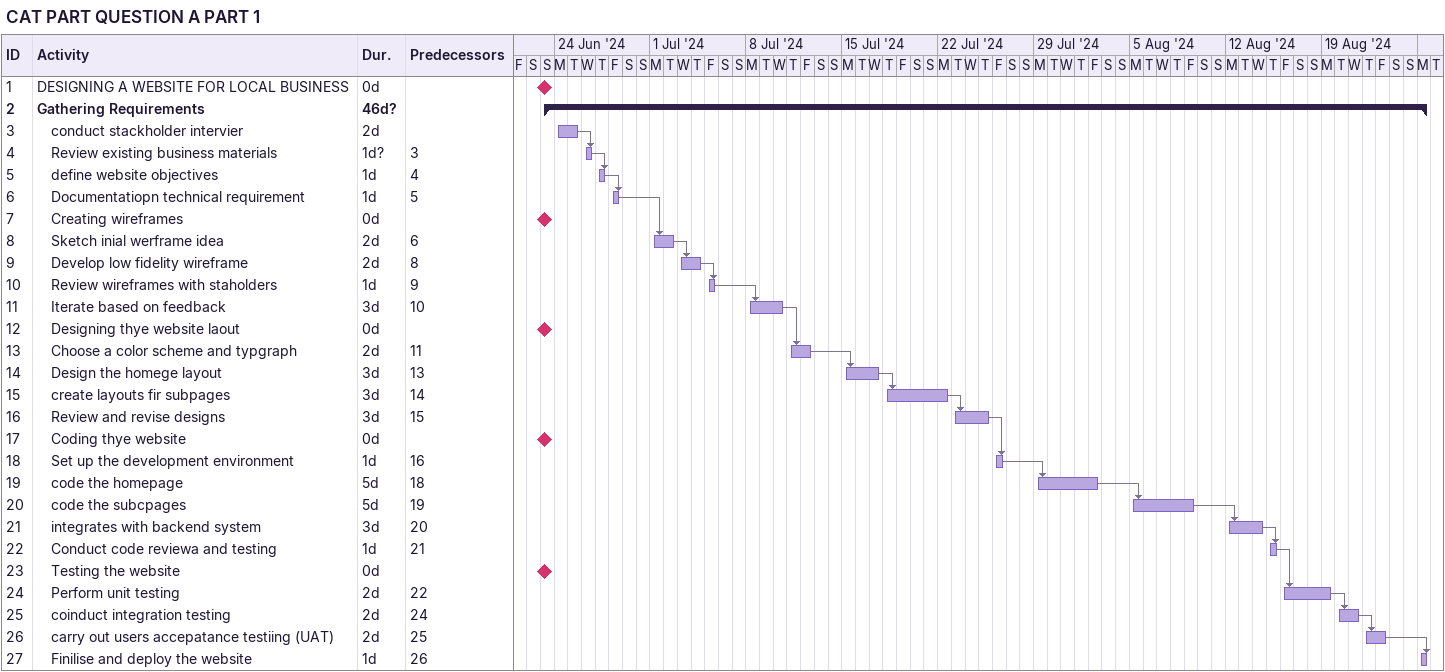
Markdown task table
CAT PART QUESTION A PART 1

| ID | Level | Task | Duration | Start | Finish | Predecessors |
|---|---|---|---|---|---|---|
| 1 | 1 | DESIGNING A WEBSITE FOR LOCAL BUSINESS | 0d | 2024-06-23 | 2024-06-23 |  |
| 2 | 1 | **Gathering Requirements** | 46d? | 2024-06-23 | 2024-08-26 |  |
| 3 | 2 | conduct stackholder intervier | 2d | 2024-06-24 | 2024-06-25 |  |
| 4 | 2 | Review existing business materials | 1d? | 2024-06-26 | 2024-06-26 | 3 |
| 5 | 2 | define website objectives | 1d | 2024-06-27 | 2024-06-27 | 4 |
| 6 | 2 | Documentatiopn technical requirement | 1d | 2024-06-28 | 2024-06-28 | 5 |
| 7 | 2 | Creating wireframes | 0d | 2024-06-23 | 2024-06-23 |  |
| 8 | 2 | Sketch inial werframe idea | 2d | 2024-07-01 | 2024-07-02 | 6 |
| 9 | 2 | Develop low fidelity wireframe | 2d | 2024-07-03 | 2024-07-04 | 8 |
| 10 | 2 | Review wireframes with staholders | 1d | 2024-07-05 | 2024-07-05 | 9 |
| 11 | 2 | Iterate based on feedback | 3d | 2024-07-08 | 2024-07-10 | 10 |
| 12 | 2 | Designing thye website laout | 0d | 2024-06-23 | 2024-06-23 |  |
| 13 | 2 | Choose a color scheme and typgraph | 2d | 2024-07-11 | 2024-07-12 | 11 |
| 14 | 2 | Design the homege layout | 3d | 2024-07-15 | 2024-07-17 | 13 |
| 15 | 2 | create layouts fir subpages | 3d | 2024-07-18 | 2024-07-22 | 14 |
| 16 | 2 | Review and revise designs | 3d | 2024-07-23 | 2024-07-25 | 15 |
| 17 | 2 | Coding thye website | 0d | 2024-06-23 | 2024-06-23 |  |
| 18 | 2 | Set up the development environment | 1d | 2024-07-26 | 2024-07-26 | 16 |
| 19 | 2 | code the homepage | 5d | 2024-07-29 | 2024-08-02 | 18 |
| 20 | 2 | code the subcpages | 5d | 2024-08-05 | 2024-08-09 | 19 |
| 21 | 2 | integrates with backend system | 3d | 2024-08-12 | 2024-08-14 | 20 |
| 22 | 2 | Conduct code reviewa and testing | 1d | 2024-08-15 | 2024-08-15 | 21 |
| 23 | 2 | Testing the website | 0d | 2024-06-23 | 2024-06-23 |  |
| 24 | 2 | Perform unit testing | 2d | 2024-08-16 | 2024-08-19 | 22 |
| 25 | 2 | coinduct integration testing | 2d | 2024-08-20 | 2024-08-21 | 24 |
| 26 | 2 | carry out users accepatance testiing (UAT) | 2d | 2024-08-22 | 2024-08-23 | 25 |
| 27 | 2 | Finilise and deploy the website | 1d | 2024-08-26 | 2024-08-26 | 26 |
